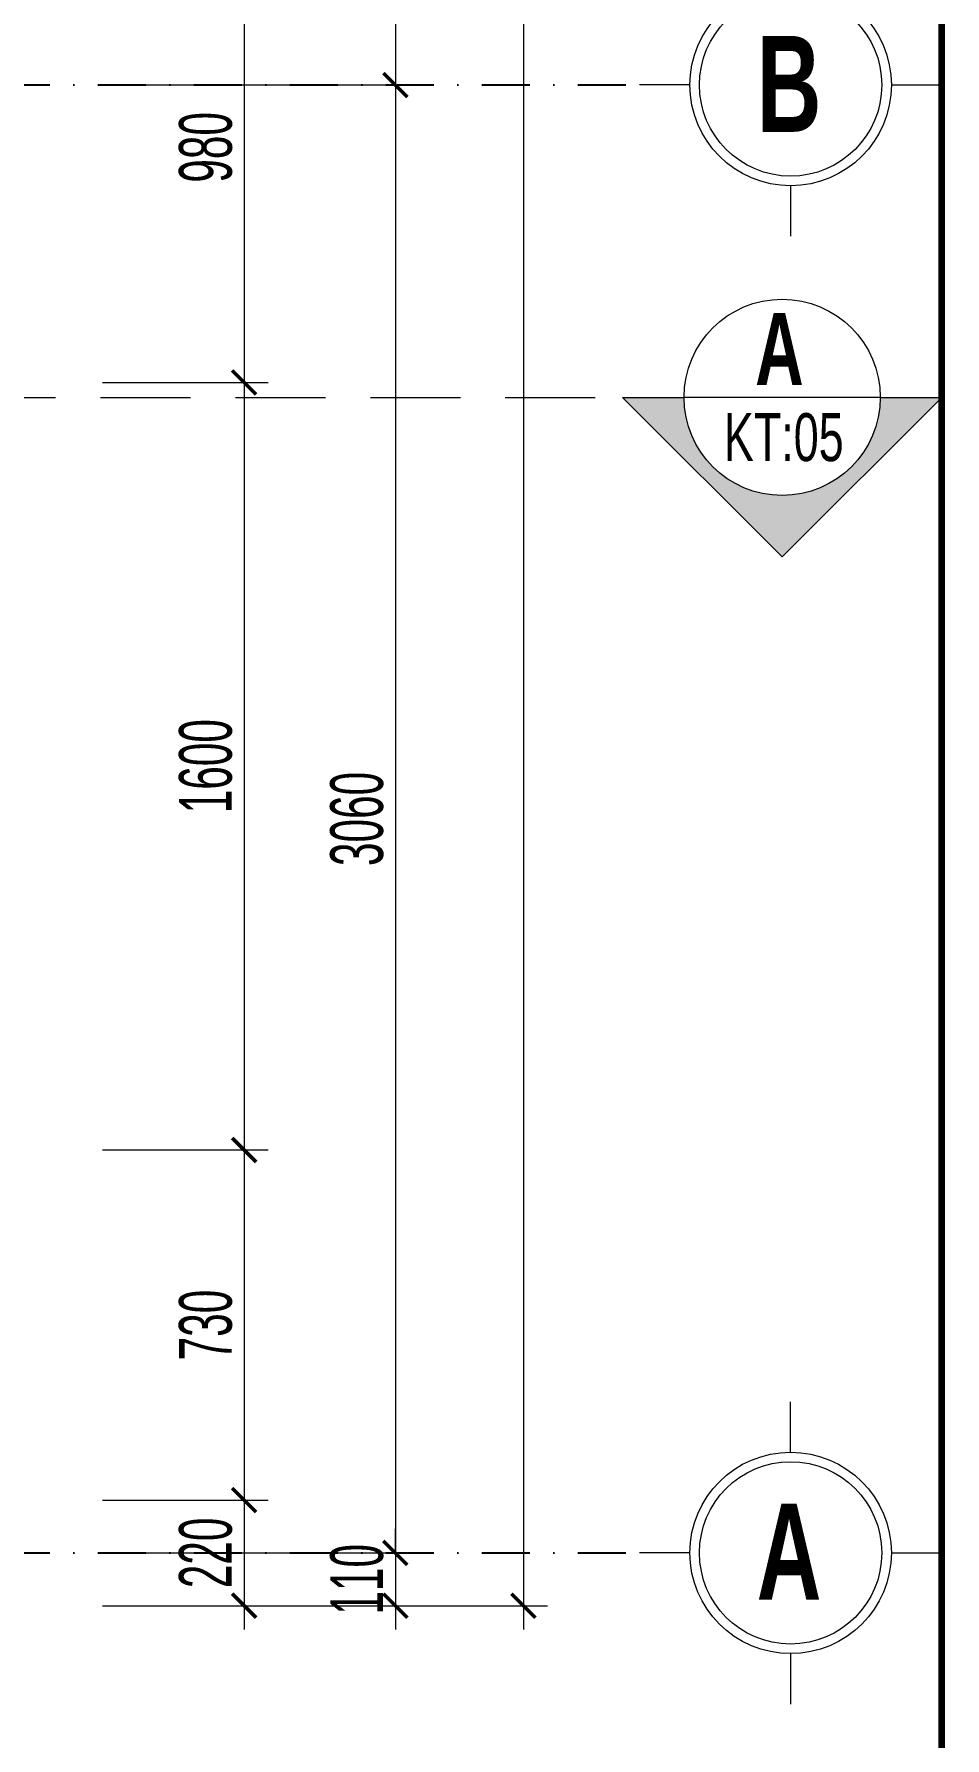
# Model space of a CAD drawing. Header units: inches. Extents: x 274208 to 641690, y -81912 to 129129.
# Drawn here: x 506470 to 508369, y 93222 to 96774 of the extents above; entities that cross this region are included whole.
import ezdxf
from ezdxf.enums import TextEntityAlignment as Align

# ---------------------------------------------------------------- set-up
doc = ezdxf.new("R2010")
doc.units = ezdxf.units.IN
doc.header["$MEASUREMENT"] = 0
doc.header["$PDMODE"] = 3
doc.linetypes.add('$1$HIDDEN', pattern=[0.375, 0.25, -0.125])
doc.linetypes.add('DASHDOT', pattern=[1, 0.5, -0.25, 0, -0.25])
for name, color, linetype, lineweight in [('02.Thay', 145, 'Continuous', 20), ('05.Text', 253, 'Continuous', 18), ('08.Dim', 156, 'Continuous', 15), ('09.Hatch', 250, 'Continuous', 5), ('11.Khung bo', 32, 'Continuous', 50), ('NN_KI HIEU', 22, 'Continuous', 18)]:
    doc.layers.add(name, color=color, linetype=linetype, lineweight=lineweight)
doc.layers.add('TRUC', color=250, linetype='DASHDOT')
doc.styles.add('AVANTH', font='')
doc.styles.add('AVANTHB', font='')
doc.styles.add('TT5_Text Dim', font='hoatbif.shx', dxfattribs={"width": 0.6})
doc.styles.get('AVANTH').set_extended_font_data('.VnAvantH')
doc.styles.get('AVANTHB').set_extended_font_data('.VnAvantH', bold=True)
doc.dimstyles.new('TT5_Dim 1-50', dxfattribs={"dimscale": 50, "dimtxt": 2.2, "dimasz": 1, "dimexe": 1, "dimexo": 0.5, "dimgap": 0.5, "dimtad": 1, "dimdec": 0, "dimzin": 0, "dimdsep": 46, "dimtxsty": 'TT5_Text Dim', "dimblk": 'ARCHTICK', "dimcen": 0, "dimdle": 1, "dimclrd": 256, "dimclre": 256, "dimclrt": 1, "dimadec": 0, "dimazin": 0, "dimtfac": 0.015, "dimtdec": 0, "dimtix": 1, "dimtmove": 2, "dimatfit": 3, "dimldrblk": 'DOT', "dimfxl": 1, "dimtolj": 1, "dimtzin": 0, "dimlwd": -1, "dimlwe": -1, "dimarcsym": 1})

# ---------------------------------------------------------------- blocks, each defined once
blk = doc.blocks.new('100')
at = {"layer": '11.Khung bo', "const_width": 26.7}
blk.add_lwpolyline([(1860913, -945239.8), (1860913, -916940.1), (1896062.6, -916940.1), (1896062.6, -945239.8)], close=True, dxfattribs=at)
blk = doc.blocks.new('_ARCHTICK')
at = {"color": 0, "linetype": 'ByBlock', "const_width": 0.15}
blk.add_lwpolyline([(-0.5, -0.5), (0.5, 0.5)], dxfattribs=at)
blk = doc.blocks.new('*D427')
at = {"layer": '08.Dim', "transparency": 16777216}
for p, q in [((506908.1, 97077.6), (506908.1, 95997.6)), ((506613.1, 97027.6), (506958.1, 97027.6)), ((506613.1, 96047.6), (506958.1, 96047.6))]:
    blk.add_line(p, q, dxfattribs=at)
at = {"layer": 'Defpoints', "color": 0, "transparency": 16777216}
for p in [(506588.1, 97027.6), (506588.1, 96047.6), (506908.1, 96047.6)]:
    blk.add_point(p, dxfattribs=at)
at = {"layer": '08.Dim', "transparency": 16777216, "xscale": 50, "yscale": 50, "zscale": 50}
for p, rotation in [((506908.1, 97027.6), 90), ((506908.1, 96047.6), 270)]:
    blk.add_blockref('_ARCHTICK', p, dxfattribs=dict(at, rotation=rotation))
at = {"layer": '08.Dim', "color": 1, "transparency": 16777216, "insert": (506828.1, 96537.6), "char_height": 110, "attachment_point": 5, "rotation": 90, "style": 'TT5_Text Dim'}
blk.add_mtext('\\A1;980', dxfattribs=at)
blk = doc.blocks.new('_DOT')
at = {"color": 1, "linetype": 'ByBlock'}
blk.add_line((-0.5, 0), (-1, 0), dxfattribs=at)
at = {"color": 1, "linetype": 'ByBlock', "const_width": 0.5}
blk.add_lwpolyline([(-0.25, 0, 1), (0.25, 0, 1)], format="xyb", close=True, dxfattribs=at)
blk = doc.blocks.new('*D428')
at = {"layer": '08.Dim', "transparency": 16777216}
for p, q in [((506908.1, 96097.6), (506908.1, 94397.6)), ((506613.1, 96047.6), (506958.1, 96047.6)), ((506613.1, 94447.6), (506958.1, 94447.6))]:
    blk.add_line(p, q, dxfattribs=at)
at = {"layer": 'Defpoints', "color": 0, "transparency": 16777216}
for p in [(506588.1, 96047.6), (506588.1, 94447.6), (506908.1, 94447.6)]:
    blk.add_point(p, dxfattribs=at)
at = {"layer": '08.Dim', "transparency": 16777216, "xscale": 50, "yscale": 50, "zscale": 50}
for p, rotation in [((506908.1, 96047.6), 90), ((506908.1, 94447.6), 270)]:
    blk.add_blockref('_ARCHTICK', p, dxfattribs=dict(at, rotation=rotation))
at = {"layer": '08.Dim', "color": 1, "transparency": 16777216, "insert": (506828.1, 95247.6), "char_height": 110, "attachment_point": 5, "rotation": 90, "style": 'TT5_Text Dim'}
blk.add_mtext('\\A1;1600', dxfattribs=at)
blk = doc.blocks.new('*D429')
at = {"layer": '08.Dim', "transparency": 16777216}
for p, q in [((506908.1, 94497.6), (506908.1, 93667.6)), ((506613.1, 94447.6), (506958.1, 94447.6)), ((506613.1, 93717.6), (506958.1, 93717.6))]:
    blk.add_line(p, q, dxfattribs=at)
at = {"layer": 'Defpoints', "color": 0, "transparency": 16777216}
for p in [(506588.1, 94447.6), (506588.1, 93717.6), (506908.1, 93717.6)]:
    blk.add_point(p, dxfattribs=at)
at = {"layer": '08.Dim', "transparency": 16777216, "xscale": 50, "yscale": 50, "zscale": 50}
for p, rotation in [((506908.1, 94447.6), 90), ((506908.1, 93717.6), 270)]:
    blk.add_blockref('_ARCHTICK', p, dxfattribs=dict(at, rotation=rotation))
at = {"layer": '08.Dim', "color": 1, "transparency": 16777216, "insert": (506828.1, 94082.6), "char_height": 110, "attachment_point": 5, "rotation": 90, "style": 'TT5_Text Dim'}
blk.add_mtext('\\A1;730', dxfattribs=at)
blk = doc.blocks.new('*D430')
at = {"layer": '08.Dim', "transparency": 16777216}
for p, q in [((506908.1, 93767.6), (506908.1, 93447.6)), ((506613.1, 93717.6), (506958.1, 93717.6)), ((506613.1, 93497.6), (506958.1, 93497.6))]:
    blk.add_line(p, q, dxfattribs=at)
at = {"layer": 'Defpoints', "color": 0, "transparency": 16777216}
for p in [(506588.1, 93717.6), (506588.1, 93497.6), (506908.1, 93497.6)]:
    blk.add_point(p, dxfattribs=at)
at = {"layer": '08.Dim', "transparency": 16777216, "xscale": 50, "yscale": 50, "zscale": 50}
for p, rotation in [((506908.1, 93717.6), 90), ((506908.1, 93497.6), 270)]:
    blk.add_blockref('_ARCHTICK', p, dxfattribs=dict(at, rotation=rotation))
at = {"layer": '08.Dim', "color": 1, "transparency": 16777216, "insert": (506828.1, 93607.6), "char_height": 110, "attachment_point": 5, "rotation": 90, "style": 'TT5_Text Dim'}
blk.add_mtext('\\A1;220', dxfattribs=at)
blk = doc.blocks.new('*D432')
at = {"layer": '08.Dim', "transparency": 16777216}
for p, q in [((507223.3, 100437.6), (507223.3, 96617.6)), ((506613.1, 100387.6), (507273.3, 100387.6)), ((506613.1, 96667.6), (507273.3, 96667.6))]:
    blk.add_line(p, q, dxfattribs=at)
at = {"layer": 'Defpoints', "color": 0, "transparency": 16777216}
for p in [(506588.1, 100387.6), (506588.1, 96667.6), (507223.3, 96667.6)]:
    blk.add_point(p, dxfattribs=at)
at = {"layer": '08.Dim', "transparency": 16777216, "xscale": 50, "yscale": 50, "zscale": 50}
for p, rotation in [((507223.3, 100387.6), 90), ((507223.3, 96667.6), 270)]:
    blk.add_blockref('_ARCHTICK', p, dxfattribs=dict(at, rotation=rotation))
at = {"layer": '08.Dim', "color": 1, "transparency": 16777216, "insert": (507143.3, 98527.6), "char_height": 110, "attachment_point": 5, "rotation": 90, "style": 'TT5_Text Dim'}
blk.add_mtext('\\A1;3720', dxfattribs=at)
blk = doc.blocks.new('*D433')
at = {"layer": '08.Dim', "transparency": 16777216}
for p, q in [((507223.3, 96717.6), (507223.3, 93557.6)), ((506613.1, 96667.6), (507273.3, 96667.6)), ((506613.1, 93607.6), (507273.3, 93607.6))]:
    blk.add_line(p, q, dxfattribs=at)
at = {"layer": 'Defpoints', "color": 0, "transparency": 16777216}
for p in [(506588.1, 96667.6), (506588.1, 93607.6), (507223.3, 93607.6)]:
    blk.add_point(p, dxfattribs=at)
at = {"layer": '08.Dim', "transparency": 16777216, "xscale": 50, "yscale": 50, "zscale": 50}
for p, rotation in [((507223.3, 96667.6), 90), ((507223.3, 93607.6), 270)]:
    blk.add_blockref('_ARCHTICK', p, dxfattribs=dict(at, rotation=rotation))
at = {"layer": '08.Dim', "color": 1, "transparency": 16777216, "insert": (507143.3, 95137.6), "char_height": 110, "attachment_point": 5, "rotation": 90, "style": 'TT5_Text Dim'}
blk.add_mtext('\\A1;3060', dxfattribs=at)
blk = doc.blocks.new('*D434')
at = {"layer": '08.Dim', "transparency": 16777216}
for p, q in [((507223.3, 93607.6), (507223.3, 93657.6)), ((506613.1, 93607.6), (507273.3, 93607.6)), ((507223.3, 93607.6), (507223.3, 93497.6)), ((506613.1, 93497.6), (507273.3, 93497.6)), ((507223.3, 93497.6), (507223.3, 93447.6))]:
    blk.add_line(p, q, dxfattribs=at)
at = {"layer": 'Defpoints', "color": 0, "transparency": 16777216}
for p in [(506588.1, 93607.6), (506588.1, 93497.6), (507223.3, 93497.6)]:
    blk.add_point(p, dxfattribs=at)
at = {"layer": '08.Dim', "transparency": 16777216, "xscale": 50, "yscale": 50, "zscale": 50}
for p, rotation in [((507223.3, 93607.6), 270), ((507223.3, 93497.6), 90)]:
    blk.add_blockref('_ARCHTICK', p, dxfattribs=dict(at, rotation=rotation))
at = {"layer": '08.Dim', "color": 1, "transparency": 16777216, "insert": (507143.3, 93552.6), "char_height": 110, "attachment_point": 5, "rotation": 90, "style": 'TT5_Text Dim'}
blk.add_mtext('\\A1;110', dxfattribs=at)
blk = doc.blocks.new('*D435')
at = {"layer": '08.Dim', "transparency": 16777216}
for p, q in [((507490.2, 100547.6), (507490.2, 93447.6)), ((506613.1, 100497.6), (507540.2, 100497.6)), ((506613.1, 93497.6), (507540.2, 93497.6))]:
    blk.add_line(p, q, dxfattribs=at)
at = {"layer": 'Defpoints', "color": 0, "transparency": 16777216}
for p in [(506588.1, 100497.6), (506588.1, 93497.6), (507490.2, 93497.6)]:
    blk.add_point(p, dxfattribs=at)
at = {"layer": '08.Dim', "transparency": 16777216, "xscale": 50, "yscale": 50, "zscale": 50}
for p, rotation in [((507490.2, 100497.6), 90), ((507490.2, 93497.6), 270)]:
    blk.add_blockref('_ARCHTICK', p, dxfattribs=dict(at, rotation=rotation))
at = {"layer": '08.Dim', "color": 1, "transparency": 16777216, "insert": (507410.2, 96997.6), "char_height": 110, "attachment_point": 5, "rotation": 90, "style": 'TT5_Text Dim'}
blk.add_mtext('\\A1;7000', dxfattribs=at)
blk = doc.blocks.new('DANHTRUC')
for p, q in [((980383.4, -947346.6), (980383.4, -947136.6)), ((979963.4, -947766.6), (979753.4, -947766.6)), ((980803.4, -947766.6), (981013.4, -947766.6)), ((980383.4, -948186.6), (980383.4, -948396.6))]:
    blk.add_line(p, q)
for radius in [420, 380]:
    blk.add_circle((980383.4, -947766.6), radius)

msp = doc.modelspace()

# ---------------------------------------------------------------- hatches: boundary and pattern name
at = {"layer": '09.Hatch'}
msp.add_hatch(color=256, dxfattribs=at).paths.add_polyline_path([(508234.1, 96016.5), (508362.3, 96016.5), (508029.6, 95683.8), (507696.9, 96016.5), (507825, 96016.5, 0.414214), (508029.6, 95812, 0.414214)])

# ---------------------------------------------------------------- linework, layer by layer
at = {"layer": '02.Thay'}
for p, q in [((507696.9, 96016.5), (507825, 96016.5)), ((508029.6, 95683.8), (507696.9, 96016.5)), ((508234.1, 96016.5), (507825, 96016.5)), ((508029.6, 95683.8), (508362.3, 96016.5)), ((508234.1, 96016.5), (508362.3, 96016.5))]:
    msp.add_line(p, q, dxfattribs=at)
msp.add_circle((508029.6, 96016.5), 204.5, dxfattribs=at)
at = {"layer": 'NN_KI HIEU', "linetype": '$1$HIDDEN', "ltscale": 750}
msp.add_lwpolyline([(491421.3, 96016.5), (507721, 96016.5)], dxfattribs=at)
at = {"layer": 'TRUC', "ltscale": 200}
for p, q in [((491395.6, 96667.6), (507761.4, 96667.6)), ((491395.6, 93607.6), (507761.4, 93607.6))]:
    msp.add_line(p, q, dxfattribs=at)

# ---------------------------------------------------------------- block references
at = {"layer": '05.Text', "xscale": 0.5, "yscale": 0.5, "zscale": 0.5}
for name, p in [('100', (-439669.1, 562186.6)), ('DANHTRUC', (17855.6, 570550.9)), ('DANHTRUC', (17855.6, 567490.9))]:
    msp.add_blockref(name, p, dxfattribs=at)

# ---------------------------------------------------------------- texts
at = {"layer": '05.Text', "style": 'AVANTHB', "width": 0.7}
for s, p in [('b', (507976.4, 96569.9)), ('a', (507976.4, 93509.9))]:
    msp.add_text(s, height=200, dxfattribs=at).set_placement(p)
at = {"layer": '05.Text', "width": 0.7}
for s, height, style, p in [('a', 150, 'AVANTHB', (508023.9, 96117.1)), ('KT:05', 100, 'AVANTH', (508033, 95933.5))]:
    msp.add_text(s, height=height, dxfattribs=dict(at, style=style)).set_placement(p, align=Align.MIDDLE_CENTER)

# ---------------------------------------------------------------- dimensions: what is measured, and where the dimension line sits
at = {"layer": '08.Dim'}
for base, p1, p2, picture, middle in [((507490.2, 93497.6), (506588.1, 100497.6), (506588.1, 93497.6), '*D435', (507410.2, 96997.6)), ((507223.3, 96667.6), (506588.1, 100387.6), (506588.1, 96667.6), '*D432', (507143.3, 98527.6)), ((506908.1, 96047.6), (506588.1, 97027.6), (506588.1, 96047.6), '*D427', (506828.1, 96537.6)), ((507223.3, 93607.6), (506588.1, 96667.6), (506588.1, 93607.6), '*D433', (507143.3, 95137.6)), ((506908.1, 94447.6), (506588.1, 96047.6), (506588.1, 94447.6), '*D428', (506828.1, 95247.6)), ((506908.1, 93717.6), (506588.1, 94447.6), (506588.1, 93717.6), '*D429', (506828.1, 94082.6)), ((506908.1, 93497.6), (506588.1, 93717.6), (506588.1, 93497.6), '*D430', (506828.1, 93607.6)), ((507223.3, 93497.6), (506588.1, 93607.6), (506588.1, 93497.6), '*D434', (507143.3, 93552.6))]:
    dim = msp.add_linear_dim(base=base, p1=p1, p2=p2, angle=90, dimstyle='TT5_Dim 1-50', dxfattribs=at)
    dim.commit()
    dim.dimension.update_dxf_attribs({"geometry": picture, "text_midpoint": middle})

doc.saveas('drawing.dxf')
